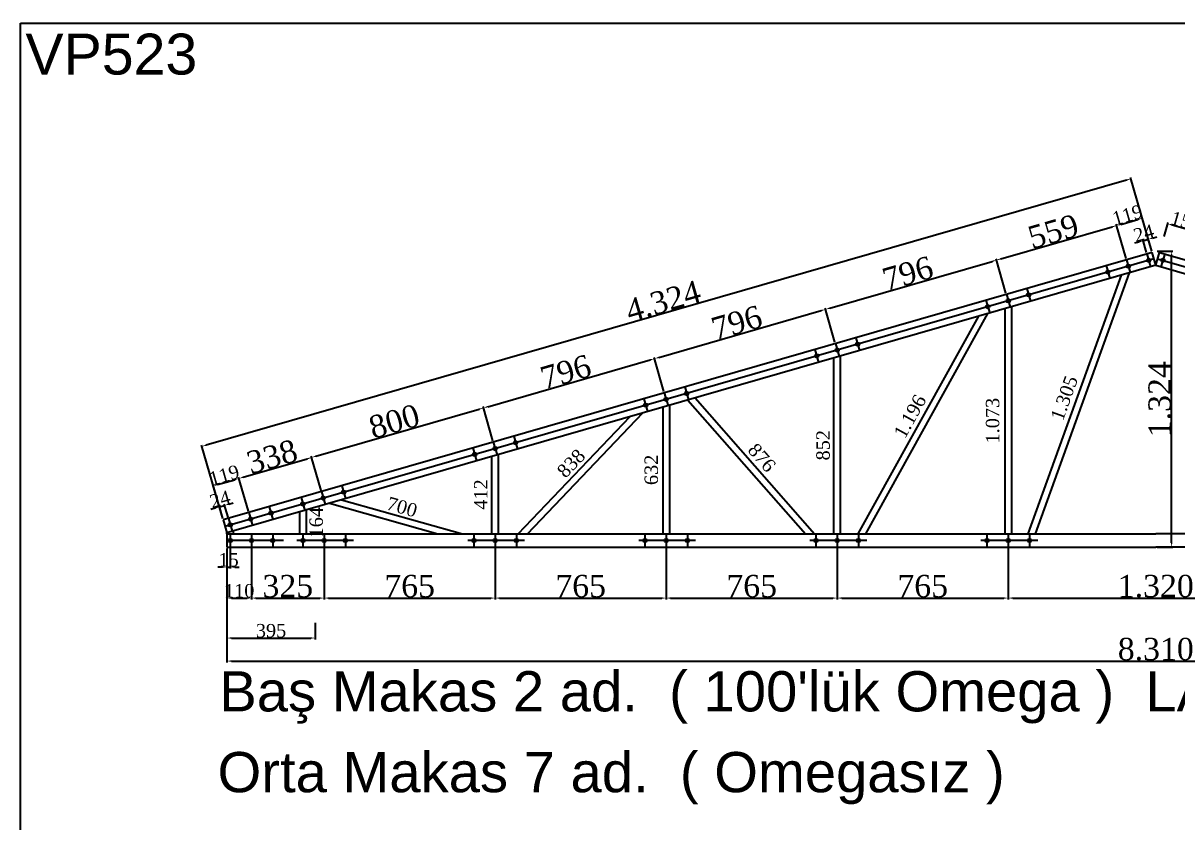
# Model space of a CAD drawing. Header units: millimetres. Extents: x 202729 to 220821, y -210537 to -202962.
# Drawn here: x 209934 to 215100, y -206958 to -203379 of the extents above; entities that cross this region are included whole.
import ezdxf

# ---------------------------------------------------------------- set-up
doc = ezdxf.new("R2010")
doc.units = ezdxf.units.MM
doc.header["$MEASUREMENT"] = 0
for name, color, linetype in [('Block1', 255, 'Continuous'), ('ZEMİN', 191, 'Continuous'), ('ÖLÇÜLENDİRME', 121, 'Continuous')]:
    doc.layers.add(name, color=color, linetype=linetype)
doc.styles.add('133', font='times.ttf')
doc.styles.get("Standard").update_dxf_attribs({"font": 'arial.ttf'})
doc.dimstyles.new('MAKAS', dxfattribs={"dimscale": 20, "dimtxt": 1.3, "dimasz": 1, "dimexe": 0.3, "dimexo": 0.3, "dimgap": 0.1, "dimtad": 1, "dimrnd": 1, "dimzin": 12, "dimdsep": 46, "dimlunit": 6, "dimtxsty": '133', "dimcen": 0.8, "dimdle": 0.0005, "dimclrd": 4, "dimclre": 6, "dimclrt": 2, "dimazin": 3, "dimtfac": 1, "dimtmove": 0, "dimatfit": 2, "dimldrblk": 'DOTSMALL', "dimfxl": 0, "dimtolj": 1, "dimtzin": 0, "dimarcsym": 0})
doc.dimstyles.new('makas 1', dxfattribs={"dimscale": 20, "dimtxt": 3, "dimasz": 1.2, "dimexe": 0.3, "dimexo": 0.3, "dimgap": 0.1, "dimtad": 1, "dimrnd": 1, "dimzin": 12, "dimdsep": 46, "dimlunit": 6, "dimtxsty": '133', "dimblk": 'NONE', "dimcen": 0.8, "dimdle": 0.0005, "dimse1": 1, "dimse2": 1, "dimsd1": 1, "dimsd2": 1, "dimclrd": 105, "dimclre": 42, "dimclrt": 2, "dimazin": 3, "dimtfac": 1, "dimtmove": 0, "dimatfit": 2, "dimldrblk": 'NONE', "dimfxl": 0, "dimtolj": 1, "dimtzin": 0, "dimarcsym": 0})

# ---------------------------------------------------------------- blocks, each defined once
blk = doc.blocks.new('*D7165')
at = {"layer": 'Defpoints', "color": 0}
for p in [(210835.6, -205537.2), (210829.2, -205602.4), (210852.5, -205595.7)]:
    blk.add_point(p, dxfattribs=at)
at = {"layer": 'ÖLÇÜLENDİRME', "color": 4, "lineweight": -2, "ltscale": 0.5}
for p, q in [((210812.3, -205543.9), (210835.6, -205537.2)), ((210854.9, -205531.7), (210874.1, -205526.2)), ((210793.1, -205549.5), (210773.9, -205555))]:
    blk.add_line(p, q, dxfattribs=at)
at = {"layer": 'ÖLÇÜLENDİRME', "color": 6, "lineweight": -2, "ltscale": 0.5}
for p, q in [((210850.8, -205589.9), (210834, -205531.5)), ((210827.5, -205596.6), (210810.7, -205538.2))]:
    blk.add_line(p, q, dxfattribs=at)
at = {"layer": 'ÖLÇÜLENDİRME', "color": 4}
for points in [[(210853.9, -205528.5), (210855.8, -205534.9), (210835.6, -205537.2)], [(210794, -205552.7), (210792.2, -205546.3), (210812.3, -205543.9)]]:
    blk.add_solid(points, dxfattribs=at)
at = {"layer": 'ÖLÇÜLENDİRME', "color": 2, "insert": (210815.1, -205509.9), "char_height": 60, "attachment_point": 5, "rotation": 16.0764, "style": '133'}
blk.add_mtext('\\A1;24', dxfattribs=at)
blk = doc.blocks.new('_DotSmall')
at = {"color": 0, "linetype": 'ByBlock', "const_width": 0.5}
blk.add_lwpolyline([(-0.0625, 0, 1), (0.0625, 0, 1)], format="xyb", close=True, dxfattribs=at)
blk = doc.blocks.new('*D7166')
at = {"layer": 'Defpoints', "color": 0}
for p in [(210899.8, -205416.7), (210943.8, -205569.4), (210829.2, -205602.4)]:
    blk.add_point(p, dxfattribs=at)
at = {"layer": 'ÖLÇÜLENDİRME', "color": 4, "lineweight": -2, "ltscale": 0.5}
blk.add_line((210804.4, -205444.2), (210880.6, -205422.3), dxfattribs=at)
at = {"layer": 'ÖLÇÜLENDİRME', "color": 6, "lineweight": -2, "ltscale": 0.5}
for p, q in [((210942.1, -205563.6), (210898.1, -205411)), ((210827.5, -205596.6), (210783.5, -205444))]:
    blk.add_line(p, q, dxfattribs=at)
at = {"layer": 'ÖLÇÜLENDİRME', "color": 4}
for points in [[(210881.5, -205425.5), (210879.6, -205419.1), (210899.8, -205416.7)], [(210803.5, -205441), (210805.3, -205447.4), (210785.2, -205449.7)]]:
    blk.add_solid(points, dxfattribs=at)
at = {"layer": 'ÖLÇÜLENDİRME', "color": 2, "insert": (210833.5, -205402), "char_height": 60, "attachment_point": 5, "rotation": 16.0764, "style": '133'}
blk.add_mtext('\\A1;119', dxfattribs=at)
blk = doc.blocks.new('*D7167')
at = {"layer": 'Defpoints', "color": 0}
for p in [(211224.8, -205323.1), (211268.8, -205475.7), (210943.8, -205569.4)]:
    blk.add_point(p, dxfattribs=at)
at = {"layer": 'ÖLÇÜLENDİRME', "color": 4, "lineweight": -2, "ltscale": 0.5}
blk.add_line((210919, -205411.2), (211205.6, -205328.6), dxfattribs=at)
at = {"layer": 'ÖLÇÜLENDİRME', "color": 6, "lineweight": -2, "ltscale": 0.5}
for p, q in [((211267.1, -205470), (211223.1, -205317.3)), ((210942.1, -205563.6), (210898.1, -205411))]:
    blk.add_line(p, q, dxfattribs=at)
at = {"layer": 'ÖLÇÜLENDİRME', "color": 4}
for points in [[(211206.5, -205331.8), (211204.6, -205325.4), (211224.8, -205323.1)], [(210918.1, -205408), (210919.9, -205414.4), (210899.8, -205416.7)]]:
    blk.add_solid(points, dxfattribs=at)
at = {"layer": 'ÖLÇÜLENDİRME', "color": 2, "insert": (211047.7, -205319.2), "char_height": 100, "attachment_point": 5, "rotation": 16.0764, "style": '133'}
blk.add_mtext('\\A1;338', dxfattribs=at)
blk = doc.blocks.new('*D7168')
at = {"layer": 'Defpoints', "color": 0}
for p in [(211993.4, -205101.1), (212037.5, -205254.2), (211268.8, -205475.7)]:
    blk.add_point(p, dxfattribs=at)
at = {"layer": 'ÖLÇÜLENDİRME', "color": 4, "lineweight": -2, "ltscale": 0.5}
blk.add_line((211243.9, -205317.1), (211974.2, -205106.7), dxfattribs=at)
at = {"layer": 'ÖLÇÜLENDİRME', "color": 6, "lineweight": -2, "ltscale": 0.5}
for p, q in [((212035.8, -205248.4), (211991.7, -205095.4)), ((211267.1, -205470), (211223, -205316.9))]:
    blk.add_line(p, q, dxfattribs=at)
at = {"layer": 'ÖLÇÜLENDİRME', "color": 4}
for points in [[(211975.1, -205109.9), (211973.2, -205103.5), (211993.4, -205101.1)], [(211243, -205313.9), (211244.8, -205320.3), (211224.7, -205322.7)]]:
    blk.add_solid(points, dxfattribs=at)
at = {"layer": 'ÖLÇÜLENDİRME', "color": 2, "insert": (211594.4, -205161.2), "char_height": 100, "attachment_point": 5, "rotation": 16.0764, "style": '133'}
blk.add_mtext('\\A1;800', dxfattribs=at)
blk = doc.blocks.new('*D7169')
at = {"layer": 'Defpoints', "color": 0}
for p in [(212758.4, -204880.7), (212802.5, -205033.7), (212037.5, -205254.2)]:
    blk.add_point(p, dxfattribs=at)
at = {"layer": 'ÖLÇÜLENDİRME', "color": 4, "lineweight": -2, "ltscale": 0.5}
blk.add_line((212012.6, -205095.6), (212739.2, -204886.2), dxfattribs=at)
at = {"layer": 'ÖLÇÜLENDİRME', "color": 6, "lineweight": -2, "ltscale": 0.5}
for p, q in [((212800.8, -205028), (212756.7, -204874.9)), ((212035.8, -205248.4), (211991.7, -205095.4))]:
    blk.add_line(p, q, dxfattribs=at)
at = {"layer": 'ÖLÇÜLENDİRME', "color": 4}
for points in [[(212740.1, -204889.4), (212738.2, -204883), (212758.4, -204880.7)], [(212011.7, -205092.4), (212013.5, -205098.8), (211993.4, -205101.1)]]:
    blk.add_solid(points, dxfattribs=at)
at = {"layer": 'ÖLÇÜLENDİRME', "color": 2, "insert": (212361.2, -204940.1), "char_height": 100, "attachment_point": 5, "rotation": 16.0764, "style": '133'}
blk.add_mtext('\\A1;796', dxfattribs=at)
blk = doc.blocks.new('*D7170')
at = {"layer": 'Defpoints', "color": 0}
for p in [(213523.4, -204660.2), (213567.5, -204813.3), (212802.5, -205033.7)]:
    blk.add_point(p, dxfattribs=at)
at = {"layer": 'ÖLÇÜLENDİRME', "color": 6, "lineweight": -2, "ltscale": 0.5}
for p, q in [((213565.8, -204807.5), (213521.7, -204654.4)), ((212800.8, -205028), (212756.7, -204874.9))]:
    blk.add_line(p, q, dxfattribs=at)
at = {"layer": 'ÖLÇÜLENDİRME', "color": 4, "lineweight": -2, "ltscale": 0.5}
blk.add_line((212777.6, -204875.1), (213504.2, -204665.8), dxfattribs=at)
at = {"layer": 'ÖLÇÜLENDİRME', "color": 4}
for points in [[(213505.1, -204669), (213503.2, -204662.5), (213523.4, -204660.2)], [(212776.7, -204871.9), (212778.5, -204878.3), (212758.4, -204880.7)]]:
    blk.add_solid(points, dxfattribs=at)
at = {"layer": 'ÖLÇÜLENDİRME', "color": 2, "insert": (213126.2, -204719.6), "char_height": 100, "attachment_point": 5, "rotation": 16.0764, "style": '133'}
blk.add_mtext('\\A1;796', dxfattribs=at)
blk = doc.blocks.new('*D7171')
at = {"layer": 'Defpoints', "color": 0}
for p in [(214288.4, -204439.7), (214332.5, -204592.8), (213567.5, -204813.3)]:
    blk.add_point(p, dxfattribs=at)
at = {"layer": 'ÖLÇÜLENDİRME', "color": 4, "lineweight": -2, "ltscale": 0.5}
blk.add_line((213542.6, -204654.7), (214269.2, -204445.3), dxfattribs=at)
at = {"layer": 'ÖLÇÜLENDİRME', "color": 6, "lineweight": -2, "ltscale": 0.5}
for p, q in [((214330.8, -204587), (214286.7, -204434)), ((213565.8, -204807.5), (213521.7, -204654.4))]:
    blk.add_line(p, q, dxfattribs=at)
at = {"layer": 'ÖLÇÜLENDİRME', "color": 4}
for points in [[(214270.1, -204448.5), (214268.2, -204442.1), (214288.4, -204439.7)], [(213541.7, -204651.5), (213543.5, -204657.9), (213523.4, -204660.2)]]:
    blk.add_solid(points, dxfattribs=at)
at = {"layer": 'ÖLÇÜLENDİRME', "color": 2, "insert": (213891.2, -204499.1), "char_height": 100, "attachment_point": 5, "rotation": 16.0764, "style": '133'}
blk.add_mtext('\\A1;796', dxfattribs=at)
blk = doc.blocks.new('*D7172')
at = {"layer": 'Defpoints', "color": 0}
for p in [(214825.5, -204285), (214869.6, -204438), (214332.5, -204592.8)]:
    blk.add_point(p, dxfattribs=at)
at = {"layer": 'ÖLÇÜLENDİRME', "color": 4, "lineweight": -2, "ltscale": 0.5}
blk.add_line((214307.6, -204434.2), (214806.3, -204290.5), dxfattribs=at)
at = {"layer": 'ÖLÇÜLENDİRME', "color": 6, "lineweight": -2, "ltscale": 0.5}
for p, q in [((214867.9, -204432.2), (214823.8, -204279.2)), ((214330.8, -204587), (214286.7, -204434))]:
    blk.add_line(p, q, dxfattribs=at)
at = {"layer": 'ÖLÇÜLENDİRME', "color": 4}
for points in [[(214807.2, -204293.7), (214805.3, -204287.3), (214825.5, -204285)], [(214306.7, -204431), (214308.5, -204437.4), (214288.4, -204439.7)]]:
    blk.add_solid(points, dxfattribs=at)
at = {"layer": 'ÖLÇÜLENDİRME', "color": 2, "insert": (214542.3, -204311.5), "char_height": 100, "attachment_point": 5, "rotation": 16.0764, "style": '133'}
blk.add_mtext('\\A1;559', dxfattribs=at)
blk = doc.blocks.new('*D7173')
at = {"layer": 'Defpoints', "color": 0}
for p in [(214940.2, -204252.3), (214869.6, -204438), (214984.2, -204405)]:
    blk.add_point(p, dxfattribs=at)
at = {"layer": 'ÖLÇÜLENDİRME', "color": 6, "lineweight": -2, "ltscale": 0.5}
for p, q in [((214867.9, -204432.2), (214823.9, -204279.6)), ((214982.5, -204399.2), (214938.5, -204246.6))]:
    blk.add_line(p, q, dxfattribs=at)
at = {"layer": 'ÖLÇÜLENDİRME', "color": 4, "lineweight": -2, "ltscale": 0.5}
blk.add_line((214844.8, -204279.8), (214921, -204257.9), dxfattribs=at)
at = {"layer": 'ÖLÇÜLENDİRME', "color": 4}
for points in [[(214843.9, -204276.6), (214845.7, -204283), (214825.6, -204285.3)], [(214921.9, -204261.1), (214920, -204254.7), (214940.2, -204252.3)]]:
    blk.add_solid(points, dxfattribs=at)
at = {"layer": 'ÖLÇÜLENDİRME', "color": 2, "insert": (214873.9, -204237.6), "char_height": 60, "attachment_point": 5, "rotation": 16.0764, "style": '133'}
blk.add_mtext('\\A1;119', dxfattribs=at)
blk = doc.blocks.new('*D7174')
at = {"layer": 'Defpoints', "color": 0}
for p in [(214967.3, -204346.5), (214960.9, -204411.7), (214984.2, -204405)]:
    blk.add_point(p, dxfattribs=at)
at = {"layer": 'ÖLÇÜLENDİRME', "color": 6, "lineweight": -2, "ltscale": 0.5}
for p, q in [((214959.2, -204405.9), (214942.4, -204347.5)), ((214982.5, -204399.2), (214965.7, -204340.8))]:
    blk.add_line(p, q, dxfattribs=at)
at = {"layer": 'ÖLÇÜLENDİRME', "color": 4, "lineweight": -2, "ltscale": 0.5}
for p, q in [((214944, -204353.2), (214967.3, -204346.5)), ((214986.5, -204341), (215005.8, -204335.4)), ((214924.8, -204358.8), (214905.6, -204364.3))]:
    blk.add_line(p, q, dxfattribs=at)
at = {"layer": 'ÖLÇÜLENDİRME', "color": 4}
for points in [[(214985.6, -204337.8), (214987.5, -204344.2), (214967.3, -204346.5)], [(214925.7, -204362), (214923.9, -204355.6), (214944, -204353.2)]]:
    blk.add_solid(points, dxfattribs=at)
at = {"layer": 'ÖLÇÜLENDİRME', "color": 2, "insert": (214946.8, -204319.2), "char_height": 60, "attachment_point": 5, "rotation": 16.0764, "style": '133'}
blk.add_mtext('\\A1;24', dxfattribs=at)
blk = doc.blocks.new('*D7175')
at = {"layer": 'Defpoints', "color": 0}
for p in [(214984.2, -204405), (210734.3, -205273.3), (210829.2, -205602.4)]:
    blk.add_point(p, dxfattribs=at)
at = {"layer": 'ÖLÇÜLENDİRME', "color": 4, "lineweight": -2, "ltscale": 0.5}
blk.add_line((214870.1, -204081.4), (210753.5, -205267.8), dxfattribs=at)
at = {"layer": 'ÖLÇÜLENDİRME', "color": 6, "lineweight": -2, "ltscale": 0.5}
for p, q in [((214982.5, -204399.2), (214887.7, -204070.1)), ((210827.5, -205596.6), (210732.7, -205267.5))]:
    blk.add_line(p, q, dxfattribs=at)
at = {"layer": 'ÖLÇÜLENDİRME', "color": 4}
for points in [[(214871, -204084.6), (214869.2, -204078.2), (214889.3, -204075.9)], [(210752.6, -205264.6), (210754.5, -205271), (210734.3, -205273.3)]]:
    blk.add_solid(points, dxfattribs=at)
at = {"layer": 'ÖLÇÜLENDİRME', "color": 2, "insert": (212797.2, -204623.8), "char_height": 100, "attachment_point": 5, "rotation": 16.0764, "style": '133'}
blk.add_mtext('\\A1;4.324', dxfattribs=at)
blk = doc.blocks.new('*D7176')
at = {"layer": 'Defpoints', "color": 0}
for p in [(210845.8, -205724.5), (210860.8, -205724.5), (210860.8, -205813.5)]:
    blk.add_point(p, dxfattribs=at)
at = {"layer": 'ÖLÇÜLENDİRME', "color": 6, "lineweight": -2, "ltscale": 0.5}
for p, q in [((210845.8, -205730.5), (210845.8, -205819.5)), ((210860.8, -205730.5), (210860.8, -205819.5))]:
    blk.add_line(p, q, dxfattribs=at)
at = {"layer": 'ÖLÇÜLENDİRME', "color": 4, "lineweight": -2, "ltscale": 0.5}
for p, q in [((210825.8, -205813.5), (210805.8, -205813.5)), ((210845.8, -205813.5), (210860.8, -205813.5)), ((210880.8, -205813.5), (210900.8, -205813.5))]:
    blk.add_line(p, q, dxfattribs=at)
at = {"layer": 'ÖLÇÜLENDİRME', "color": 4}
for points in [[(210825.8, -205816.8), (210825.8, -205810.2), (210845.8, -205813.5)], [(210880.8, -205810.2), (210880.8, -205816.8), (210860.8, -205813.5)]]:
    blk.add_solid(points, dxfattribs=at)
at = {"layer": 'ÖLÇÜLENDİRME', "color": 2, "insert": (210853.3, -205781), "char_height": 60, "attachment_point": 5, "style": '133'}
blk.add_mtext('\\A1;15', dxfattribs=at)
blk = doc.blocks.new('*D7177')
at = {"layer": 'Defpoints', "color": 0}
for p in [(210845.8, -205724.5), (210955.8, -205724.5), (210955.8, -205952.1)]:
    blk.add_point(p, dxfattribs=at)
at = {"layer": 'ÖLÇÜLENDİRME', "color": 6, "lineweight": -2, "ltscale": 0.5}
for p, q in [((210845.8, -205730.5), (210845.8, -205958.1)), ((210955.8, -205730.5), (210955.8, -205958.1))]:
    blk.add_line(p, q, dxfattribs=at)
at = {"layer": 'ÖLÇÜLENDİRME', "color": 4, "lineweight": -2, "ltscale": 0.5}
blk.add_line((210865.8, -205952.1), (210935.8, -205952.1), dxfattribs=at)
at = {"layer": 'ÖLÇÜLENDİRME', "color": 4}
for points in [[(210865.8, -205948.8), (210865.8, -205955.5), (210845.8, -205952.1)], [(210935.8, -205955.5), (210935.8, -205948.8), (210955.8, -205952.1)]]:
    blk.add_solid(points, dxfattribs=at)
at = {"layer": 'ÖLÇÜLENDİRME', "color": 2, "insert": (210900.8, -205919.7), "char_height": 60, "attachment_point": 5, "style": '133'}
blk.add_mtext('\\A1;110', dxfattribs=at)
blk = doc.blocks.new('*D7178')
at = {"layer": 'Defpoints', "color": 0}
for p in [(210955.8, -205724.5), (211280.8, -205724.5), (211280.8, -205952.1)]:
    blk.add_point(p, dxfattribs=at)
at = {"layer": 'ÖLÇÜLENDİRME', "color": 6, "lineweight": -2, "ltscale": 0.5}
for p, q in [((210955.8, -205730.5), (210955.8, -205958.1)), ((211280.8, -205730.5), (211280.8, -205958.1))]:
    blk.add_line(p, q, dxfattribs=at)
at = {"layer": 'ÖLÇÜLENDİRME', "color": 4, "lineweight": -2, "ltscale": 0.5}
blk.add_line((210975.8, -205952.1), (211260.8, -205952.1), dxfattribs=at)
at = {"layer": 'ÖLÇÜLENDİRME', "color": 4}
for points in [[(210975.8, -205948.8), (210975.8, -205955.5), (210955.8, -205952.1)], [(211260.8, -205955.5), (211260.8, -205948.8), (211280.8, -205952.1)]]:
    blk.add_solid(points, dxfattribs=at)
at = {"layer": 'ÖLÇÜLENDİRME', "color": 2, "insert": (211118.3, -205899.4), "char_height": 100, "attachment_point": 5, "style": '133'}
blk.add_mtext('\\A1;325', dxfattribs=at)
blk = doc.blocks.new('*D7179')
at = {"layer": 'Defpoints', "color": 0}
for p in [(211280.8, -205724.5), (212045.8, -205724.5), (212045.8, -205952.1)]:
    blk.add_point(p, dxfattribs=at)
at = {"layer": 'ÖLÇÜLENDİRME', "color": 6, "lineweight": -2, "ltscale": 0.5}
for p, q in [((211280.8, -205730.5), (211280.8, -205958.1)), ((212045.8, -205730.5), (212045.8, -205958.1))]:
    blk.add_line(p, q, dxfattribs=at)
at = {"layer": 'ÖLÇÜLENDİRME', "color": 4, "lineweight": -2, "ltscale": 0.5}
blk.add_line((211300.8, -205952.1), (212025.8, -205952.1), dxfattribs=at)
at = {"layer": 'ÖLÇÜLENDİRME', "color": 4}
for points in [[(211300.8, -205948.8), (211300.8, -205955.5), (211280.8, -205952.1)], [(212025.8, -205955.5), (212025.8, -205948.8), (212045.8, -205952.1)]]:
    blk.add_solid(points, dxfattribs=at)
at = {"layer": 'ÖLÇÜLENDİRME', "color": 2, "insert": (211663.3, -205899.2), "char_height": 100, "attachment_point": 5, "style": '133'}
blk.add_mtext('\\A1;765', dxfattribs=at)
blk = doc.blocks.new('*D7180')
at = {"layer": 'Defpoints', "color": 0}
for p in [(212045.8, -205724.5), (212810.8, -205724.5), (212810.8, -205952.1)]:
    blk.add_point(p, dxfattribs=at)
at = {"layer": 'ÖLÇÜLENDİRME', "color": 6, "lineweight": -2, "ltscale": 0.5}
for p, q in [((212045.8, -205730.5), (212045.8, -205958.1)), ((212810.8, -205730.5), (212810.8, -205958.1))]:
    blk.add_line(p, q, dxfattribs=at)
at = {"layer": 'ÖLÇÜLENDİRME', "color": 4, "lineweight": -2, "ltscale": 0.5}
blk.add_line((212065.8, -205952.1), (212790.8, -205952.1), dxfattribs=at)
at = {"layer": 'ÖLÇÜLENDİRME', "color": 4}
for points in [[(212065.8, -205948.8), (212065.8, -205955.5), (212045.8, -205952.1)], [(212790.8, -205955.5), (212790.8, -205948.8), (212810.8, -205952.1)]]:
    blk.add_solid(points, dxfattribs=at)
at = {"layer": 'ÖLÇÜLENDİRME', "color": 2, "insert": (212428.3, -205899.2), "char_height": 100, "attachment_point": 5, "style": '133'}
blk.add_mtext('\\A1;765', dxfattribs=at)
blk = doc.blocks.new('*D7181')
at = {"layer": 'Defpoints', "color": 0}
for p in [(212810.8, -205724.5), (213575.8, -205724.5), (213575.8, -205952.1)]:
    blk.add_point(p, dxfattribs=at)
at = {"layer": 'ÖLÇÜLENDİRME', "color": 6, "lineweight": -2, "ltscale": 0.5}
for p, q in [((212810.8, -205730.5), (212810.8, -205958.1)), ((213575.8, -205730.5), (213575.8, -205958.1))]:
    blk.add_line(p, q, dxfattribs=at)
at = {"layer": 'ÖLÇÜLENDİRME', "color": 4, "lineweight": -2, "ltscale": 0.5}
blk.add_line((212830.8, -205952.1), (213555.8, -205952.1), dxfattribs=at)
at = {"layer": 'ÖLÇÜLENDİRME', "color": 4}
for points in [[(212830.8, -205948.8), (212830.8, -205955.5), (212810.8, -205952.1)], [(213555.8, -205955.5), (213555.8, -205948.8), (213575.8, -205952.1)]]:
    blk.add_solid(points, dxfattribs=at)
at = {"layer": 'ÖLÇÜLENDİRME', "color": 2, "insert": (213193.3, -205899.2), "char_height": 100, "attachment_point": 5, "style": '133'}
blk.add_mtext('\\A1;765', dxfattribs=at)
blk = doc.blocks.new('*D7182')
at = {"layer": 'Defpoints', "color": 0}
for p in [(213575.8, -205724.5), (214340.8, -205724.5), (214340.8, -205952.1)]:
    blk.add_point(p, dxfattribs=at)
at = {"layer": 'ÖLÇÜLENDİRME', "color": 6, "lineweight": -2, "ltscale": 0.5}
for p, q in [((213575.8, -205730.5), (213575.8, -205958.1)), ((214340.8, -205730.5), (214340.8, -205958.1))]:
    blk.add_line(p, q, dxfattribs=at)
at = {"layer": 'ÖLÇÜLENDİRME', "color": 4, "lineweight": -2, "ltscale": 0.5}
blk.add_line((213595.8, -205952.1), (214320.8, -205952.1), dxfattribs=at)
at = {"layer": 'ÖLÇÜLENDİRME', "color": 4}
for points in [[(213595.8, -205948.8), (213595.8, -205955.5), (213575.8, -205952.1)], [(214320.8, -205955.5), (214320.8, -205948.8), (214340.8, -205952.1)]]:
    blk.add_solid(points, dxfattribs=at)
at = {"layer": 'ÖLÇÜLENDİRME', "color": 2, "insert": (213958.3, -205899.2), "char_height": 100, "attachment_point": 5, "style": '133'}
blk.add_mtext('\\A1;765', dxfattribs=at)
blk = doc.blocks.new('*D7183')
at = {"layer": 'Defpoints', "color": 0}
for p in [(214340.8, -205724.5), (215660.8, -205730.5), (215660.8, -205952.1)]:
    blk.add_point(p, dxfattribs=at)
at = {"layer": 'ÖLÇÜLENDİRME', "color": 6, "lineweight": -2, "ltscale": 0.5}
for p, q in [((214340.8, -205730.5), (214340.8, -205958.1)), ((215660.8, -205736.5), (215660.8, -205958.1))]:
    blk.add_line(p, q, dxfattribs=at)
at = {"layer": 'ÖLÇÜLENDİRME', "color": 4, "lineweight": -2, "ltscale": 0.5}
blk.add_line((214360.8, -205952.1), (215640.8, -205952.1), dxfattribs=at)
at = {"layer": 'ÖLÇÜLENDİRME', "color": 4}
for points in [[(214360.8, -205948.8), (214360.8, -205955.5), (214340.8, -205952.1)], [(215640.8, -205955.5), (215640.8, -205948.8), (215660.8, -205952.1)]]:
    blk.add_solid(points, dxfattribs=at)
at = {"layer": 'ÖLÇÜLENDİRME', "color": 2, "insert": (215000.8, -205899.2), "char_height": 100, "attachment_point": 5, "style": '133'}
blk.add_mtext('\\A1;1.320', dxfattribs=at)
blk = doc.blocks.new('*D7184')
at = {"layer": 'Defpoints', "color": 0}
for p in [(210845.8, -206056.5), (211240.8, -206056.5), (211240.8, -206131)]:
    blk.add_point(p, dxfattribs=at)
at = {"layer": 'ÖLÇÜLENDİRME', "color": 6, "lineweight": -2, "ltscale": 0.5}
for p, q in [((210845.8, -206062.5), (210845.8, -206137)), ((211240.8, -206062.5), (211240.8, -206137))]:
    blk.add_line(p, q, dxfattribs=at)
at = {"layer": 'ÖLÇÜLENDİRME', "color": 4, "lineweight": -2, "ltscale": 0.5}
blk.add_line((210865.8, -206131), (211220.8, -206131), dxfattribs=at)
at = {"layer": 'ÖLÇÜLENDİRME', "color": 4}
for points in [[(210865.8, -206127.6), (210865.8, -206134.3), (210845.8, -206131)], [(211220.8, -206134.3), (211220.8, -206127.6), (211240.8, -206131)]]:
    blk.add_solid(points, dxfattribs=at)
at = {"layer": 'ÖLÇÜLENDİRME', "color": 2, "insert": (211043.3, -206098.4), "char_height": 60, "attachment_point": 5, "style": '133'}
blk.add_mtext('\\A1;395', dxfattribs=at)
blk = doc.blocks.new('*D7185')
at = {"layer": 'Defpoints', "color": 0}
for p in [(219155.8, -205844.3), (210845.8, -205867), (219155.8, -206234.1)]:
    blk.add_point(p, dxfattribs=at)
at = {"layer": 'ÖLÇÜLENDİRME', "color": 6, "lineweight": -2, "ltscale": 0.5}
for p, q in [((210845.8, -205873), (210845.8, -206240.1)), ((219155.8, -205850.3), (219155.8, -206240.1))]:
    blk.add_line(p, q, dxfattribs=at)
at = {"layer": 'ÖLÇÜLENDİRME', "color": 4, "lineweight": -2, "ltscale": 0.5}
blk.add_line((210865.8, -206234.1), (219135.8, -206234.1), dxfattribs=at)
at = {"layer": 'ÖLÇÜLENDİRME', "color": 4}
for points in [[(210865.8, -206230.8), (210865.8, -206237.5), (210845.8, -206234.1)], [(219135.8, -206237.5), (219135.8, -206230.8), (219155.8, -206234.1)]]:
    blk.add_solid(points, dxfattribs=at)
at = {"layer": 'ÖLÇÜLENDİRME', "color": 2, "insert": (215000.8, -206181.2), "char_height": 100, "attachment_point": 5, "style": '133'}
blk.add_mtext('\\A1;8.310', dxfattribs=at)
blk = doc.blocks.new('*D7186')
at = {"layer": 'Defpoints', "color": 0}
for p in [(211185.8, -205530.9), (211185.8, -205694.5), (211277.9, -205694.5)]:
    blk.add_point(p, dxfattribs=at)
at = {"layer": 'Block1', "color": 2, "insert": (211245.5, -205612.7), "char_height": 60, "attachment_point": 5, "rotation": 90, "style": '133'}
blk.add_mtext('\\A1;164', dxfattribs=at)
blk = doc.blocks.new('_None')
blk = doc.blocks.new('*D7187')
at = {"layer": 'Defpoints', "color": 0}
for p in [(211283.7, -205481.1), (211277.1, -205504.6), (211950.8, -205694.5)]:
    blk.add_point(p, dxfattribs=at)
at = {"layer": 'Block1', "color": 2, "insert": (211629.4, -205544.8), "char_height": 60, "attachment_point": 5, "rotation": 344.2531, "style": '133'}
blk.add_mtext('\\A1;700', dxfattribs=at)
blk = doc.blocks.new('*D7188')
at = {"layer": 'Defpoints', "color": 0}
for p in [(212013.3, -205283), (212045.8, -205283), (212045.8, -205694.5)]:
    blk.add_point(p, dxfattribs=at)
at = {"layer": 'Block1', "color": 2, "insert": (211981.3, -205488.8), "char_height": 60, "attachment_point": 5, "rotation": 90, "style": '133'}
blk.add_mtext('\\A1;412', dxfattribs=at)
blk = doc.blocks.new('*D7189')
at = {"layer": 'Defpoints', "color": 0}
for p in [(212698.6, -205068.8), (212719.5, -205088.9), (212140.8, -205694.5)]:
    blk.add_point(p, dxfattribs=at)
at = {"layer": 'Block1', "color": 2, "insert": (212385.7, -205349.3), "char_height": 60, "attachment_point": 5, "rotation": 46.3033, "style": '133'}
blk.add_mtext('\\A1;838', dxfattribs=at)
blk = doc.blocks.new('*D7190')
at = {"layer": 'Defpoints', "color": 0}
for p in [(212776.8, -205062.6), (212810.8, -205062.6), (212810.8, -205694.5)]:
    blk.add_point(p, dxfattribs=at)
at = {"layer": 'Block1', "color": 2, "insert": (212744.4, -205378.5), "char_height": 60, "attachment_point": 5, "rotation": 90, "style": '133'}
blk.add_mtext('\\A1;632', dxfattribs=at)
blk = doc.blocks.new('*D7191')
at = {"layer": 'Defpoints', "color": 0}
for p in [(212924.9, -205016.2), (212902.1, -205036.2), (213480.8, -205694.5)]:
    blk.add_point(p, dxfattribs=at)
at = {"layer": 'Block1', "color": 2, "insert": (213238.7, -205323.8), "char_height": 60, "attachment_point": 5, "rotation": 311.32, "style": '133'}
blk.add_mtext('\\A1;876', dxfattribs=at)
blk = doc.blocks.new('*D7192')
at = {"layer": 'Defpoints', "color": 0}
for p in [(213545.3, -204842.1), (213575.8, -204842.1), (213575.8, -205694.5)]:
    blk.add_point(p, dxfattribs=at)
at = {"layer": 'Block1', "color": 2, "insert": (213512.9, -205268.3), "char_height": 60, "attachment_point": 5, "rotation": 90, "style": '133'}
blk.add_mtext('\\A1;852', dxfattribs=at)
blk = doc.blocks.new('*D7193')
at = {"layer": 'Defpoints', "color": 0}
for p in [(214219.9, -204631.5), (214249.5, -204647.9), (213670.8, -205694.5)]:
    blk.add_point(p, dxfattribs=at)
at = {"layer": 'Block1', "color": 2, "insert": (213902, -205139.1), "char_height": 60, "attachment_point": 5, "rotation": 61.0595, "style": '133'}
blk.add_mtext('\\A1;1.196', dxfattribs=at)
blk = doc.blocks.new('*D7194')
at = {"layer": 'Defpoints', "color": 0}
for p in [(214303.9, -204621.6), (214340.8, -204621.6), (214340.8, -205694.5)]:
    blk.add_point(p, dxfattribs=at)
at = {"layer": 'Block1', "color": 2, "insert": (214271.3, -205158.1), "char_height": 60, "attachment_point": 5, "rotation": 90, "style": '133'}
blk.add_mtext('\\A1;1.073', dxfattribs=at)
blk = doc.blocks.new('*D7195')
at = {"layer": 'Defpoints', "color": 0}
for p in [(214843.4, -204454.4), (214877.9, -204466.8), (214435.8, -205694.5)]:
    blk.add_point(p, dxfattribs=at)
at = {"layer": 'ZEMİN', "color": 2, "insert": (214591.7, -205057.2), "char_height": 60, "attachment_point": 5, "rotation": 70.1955, "style": '133'}
blk.add_mtext('\\A1;1.305', dxfattribs=at)
blk = doc.blocks.new('*D7213')
at = {"layer": 'Defpoints', "color": 0}
for p in [(215000.8, -204400.2), (215071.7, -204400.2), (215000.8, -205724.5)]:
    blk.add_point(p, dxfattribs=at)
at = {"layer": 'ÖLÇÜLENDİRME', "color": 6, "lineweight": -2, "ltscale": 0.5}
for p, q in [((215006.8, -204400.2), (215077.7, -204400.2)), ((215006.8, -205724.5), (215077.7, -205724.5))]:
    blk.add_line(p, q, dxfattribs=at)
at = {"layer": 'ÖLÇÜLENDİRME', "color": 4, "lineweight": -2, "ltscale": 0.5}
blk.add_line((215071.7, -205704.5), (215071.7, -204420.2), dxfattribs=at)
at = {"layer": 'ÖLÇÜLENDİRME', "color": 4}
for points in [[(215075.1, -204420.2), (215068.4, -204420.2), (215071.7, -204400.2)], [(215068.4, -205704.5), (215075.1, -205704.5), (215071.7, -205724.5)]]:
    blk.add_solid(points, dxfattribs=at)
at = {"layer": 'ÖLÇÜLENDİRME', "color": 2, "insert": (215018.8, -205062.4), "char_height": 100, "attachment_point": 5, "rotation": 90, "style": '133'}
blk.add_mtext('\\A1;1.324', dxfattribs=at)
blk = doc.blocks.new('*D7215')
at = {"layer": 'Defpoints', "color": 0}
for p in [(215054.2, -204277.2), (215036, -204340.3), (215180.2, -204381.9)]:
    blk.add_point(p, dxfattribs=at)
at = {"layer": 'ÖLÇÜLENDİRME', "color": 6, "lineweight": -2, "ltscale": 0.5}
for p, q in [((215037.7, -204334.6), (215055.9, -204271.5)), ((215181.8, -204376.1), (215200, -204313))]:
    blk.add_line(p, q, dxfattribs=at)
at = {"layer": 'ÖLÇÜLENDİRME', "color": 4, "lineweight": -2, "ltscale": 0.5}
blk.add_line((215179.1, -204313.2), (215073.4, -204282.8), dxfattribs=at)
at = {"layer": 'ÖLÇÜLENDİRME', "color": 4}
for points in [[(215074.4, -204279.6), (215072.5, -204286), (215054.2, -204277.2)], [(215178.2, -204316.4), (215180.1, -204310), (215198.4, -204318.8)]]:
    blk.add_solid(points, dxfattribs=at)
at = {"layer": 'ÖLÇÜLENDİRME', "color": 2, "insert": (215135.3, -204266.8), "char_height": 60, "attachment_point": 5, "rotation": 343.9236, "style": '133'}
blk.add_mtext('\\A1;150', dxfattribs=at)

msp = doc.modelspace()

# ---------------------------------------------------------------- linework, layer by layer
at = {"color": 2}
msp.add_lwpolyline([(209922.706, -203379.081), (220819.065, -203379.081), (220819.065, -210537.41), (209922.706, -210537.41)], close=True, dxfattribs=at)
at = {"layer": 'Block1', "color": 1}
for p, q in [((214984.175, -204404.986), (210829.175, -205602.411)), ((215000.79, -204462.64), (214984.175, -204404.986)), ((215000.79, -204462.64), (215017.405, -204404.986)), ((215017.405, -204404.986), (219172.405, -205602.411)), ((215000.79, -204462.64), (210845.79, -205660.065)), ((215000.79, -204462.64), (219155.79, -205660.065)), ((214325.788, -204657.168), (214325.788, -205664.521)), ((214355.788, -204648.522), (214355.788, -205664.521)), ((213670.237, -205664.521), (214208.578, -204690.947)), ((213704.518, -205664.521), (214249.357, -204679.194)), ((213560.789, -205664.521), (213560.789, -204877.632)), ((213590.789, -205664.521), (213590.789, -204868.987)), ((212908.038, -205065.748), (213434.442, -205664.521)), ((212939.908, -205056.563), (213474.387, -205664.521)), ((212190.202, -205664.521), (212706.967, -205123.694)), ((212795.789, -205098.097), (212795.789, -205664.521)), ((212825.789, -205089.451), (212825.789, -205664.521)), ((212148.708, -205664.521), (212649.706, -205140.196)), ((212030.79, -205664.521), (212030.79, -205318.561)), ((212060.79, -205664.521), (212060.79, -205309.915)), ((211304.499, -205527.87), (211789.125, -205664.521)), ((211359.168, -205512.115), (211899.667, -205664.521)), ((211170.79, -205566.403), (211170.79, -205664.521)), ((211200.79, -205557.758), (211200.79, -205664.521)), ((210829.175, -205602.411), (210845.79, -205660.065)), ((210845.79, -205664.521), (210845.79, -205660.065)), ((210845.79, -205664.521), (215000.79, -205664.521)), ((210845.79, -205664.521), (210845.79, -205724.521)), ((210875.79, -205664.521), (210875.79, -205651.419)), ((219155.79, -205664.521), (215000.79, -205664.521)), ((210845.79, -205724.521), (215000.79, -205724.521)), ((219155.79, -205724.521), (215000.79, -205724.521))]:
    msp.add_line(p, q, dxfattribs=at)
at = {"layer": 'Block1', "color": 2}
for p, q in [((214992.483, -204433.813), (210837.483, -205631.238)), ((214869.583, -204438.01), (214886.198, -204495.664)), ((214960.867, -204411.703), (214977.483, -204469.357)), ((215009.098, -204433.813), (219164.098, -205631.238)), ((215040.713, -204411.703), (215024.098, -204469.357)), ((214778.298, -204464.318), (214794.913, -204521.971)), ((214332.481, -204592.797), (214349.096, -204650.451)), ((214423.766, -204566.49), (214440.381, -204624.144)), ((214241.196, -204619.104), (214257.811, -204676.758)), ((213567.481, -204813.262), (213584.096, -204870.915)), ((213658.766, -204786.954), (213675.381, -204844.608)), ((213476.196, -204839.569), (213492.811, -204897.223)), ((212893.766, -205007.419), (212910.382, -205065.072)), ((212711.197, -205060.033), (212727.812, -205117.687)), ((212802.482, -205033.726), (212819.097, -205091.38)), ((212037.482, -205254.19), (212054.097, -205311.844)), ((212128.767, -205227.883), (212145.382, -205285.537)), ((211946.197, -205280.498), (211962.812, -205338.151)), ((211268.767, -205475.725), (211285.383, -205533.379)), ((211360.052, -205449.418), (211376.667, -205507.071)), ((211177.483, -205502.032), (211194.098, -205559.686)), ((210943.768, -205569.387), (210960.383, -205627.041)), ((211035.053, -205543.08), (211051.668, -205600.733)), ((210852.483, -205595.694), (210869.098, -205653.348)), ((210860.79, -205664.521), (210860.79, -205724.521)), ((210955.79, -205664.521), (210955.79, -205724.521)), ((211050.79, -205664.521), (211050.79, -205724.521)), ((211185.79, -205664.521), (211185.79, -205724.521)), ((211280.79, -205664.521), (211280.79, -205724.521)), ((211375.79, -205664.521), (211375.79, -205724.521)), ((211950.79, -205664.521), (211950.79, -205724.521)), ((212045.79, -205664.521), (212045.79, -205724.521)), ((212140.79, -205664.521), (212140.79, -205724.521)), ((212715.789, -205664.521), (212715.789, -205724.521)), ((212810.789, -205664.521), (212810.789, -205724.521)), ((212905.789, -205664.521), (212905.789, -205724.521)), ((213480.789, -205664.521), (213480.789, -205724.521)), ((213575.789, -205664.521), (213575.789, -205724.521)), ((213670.789, -205664.521), (213670.789, -205724.521)), ((214245.788, -205664.521), (214245.788, -205724.521)), ((214340.788, -205664.521), (214340.788, -205724.521)), ((214435.788, -205664.521), (214435.788, -205724.521))]:
    msp.add_line(p, q, dxfattribs=at)
at = {"layer": 'Block1', "color": 1}
for centre, radius in [((214969.175, -204440.53), 8), ((214969.175, -204440.529), 4), ((215032.405, -204440.53), 8), ((215032.406, -204440.529), 4), ((214786.605, -204493.144), 8), ((214786.605, -204493.144), 4), ((214877.89, -204466.837), 8), ((214877.89, -204466.837), 4), ((214432.073, -204595.317), 8), ((214432.073, -204595.317), 4), ((214249.504, -204647.932), 8), ((214249.503, -204647.931), 4), ((214340.788, -204621.624), 8), ((214340.788, -204621.624), 4), ((213667.074, -204815.782), 8), ((213667.074, -204815.781), 4), ((213484.504, -204868.396), 8), ((213484.504, -204868.396), 4), ((213575.789, -204842.089), 8), ((213575.789, -204842.088), 4), ((212810.789, -205062.553), 8), ((212810.789, -205062.553), 4), ((212902.074, -205036.246), 8), ((212902.074, -205036.246), 4), ((212719.504, -205088.861), 8), ((212719.504, -205088.86), 4), ((212045.79, -205283.018), 8), ((212045.79, -205283.017), 4), ((212137.075, -205256.71), 8), ((212137.074, -205256.71), 4), ((211954.505, -205309.325), 8), ((211954.505, -205309.325), 4), ((211368.36, -205478.245), 8), ((211368.36, -205478.245), 4), ((211185.79, -205530.86), 8), ((211185.79, -205530.86), 4), ((211277.075, -205504.553), 8), ((211277.075, -205504.552), 4), ((211043.36, -205571.906), 8), ((211043.36, -205571.906), 4), ((210860.79, -205624.521), 8), ((210860.79, -205624.521), 4), ((210952.075, -205598.214), 8), ((210952.075, -205598.213), 4), ((210860.79, -205694.521), 8), ((210860.79, -205694.521), 4), ((210955.79, -205694.521), 8), ((210955.79, -205694.521), 4), ((211050.79, -205694.521), 8), ((211050.79, -205694.521), 4), ((211185.79, -205694.521), 8), ((211185.79, -205694.521), 4), ((211280.79, -205694.521), 8), ((211280.79, -205694.521), 4), ((211375.79, -205694.521), 8), ((211375.79, -205694.521), 4), ((211950.79, -205694.521), 8), ((211950.79, -205694.521), 4), ((212045.79, -205694.521), 8), ((212045.79, -205694.521), 4), ((212140.79, -205694.521), 8), ((212140.79, -205694.521), 4), ((212715.789, -205694.521), 8), ((212715.789, -205694.521), 4), ((212810.789, -205694.521), 8), ((212810.789, -205694.521), 4), ((212905.789, -205694.521), 8), ((212905.789, -205694.521), 4), ((213480.789, -205694.521), 8), ((213480.789, -205694.521), 4), ((213575.789, -205694.521), 8), ((213575.789, -205694.521), 4), ((213670.789, -205694.521), 8), ((213670.789, -205694.521), 4), ((214245.788, -205694.521), 8), ((214245.788, -205694.521), 4), ((214340.788, -205694.521), 8), ((214340.788, -205694.521), 4), ((214435.788, -205694.521), 8), ((214435.788, -205694.521), 4)]:
    msp.add_circle(centre, radius, dxfattribs=at)
at = {"layer": 'ZEMİN', "color": 1}
for p, q in [((214462.535, -205664.521), (214883.134, -204496.547)), ((214430.649, -205664.521), (214847.556, -204506.8))]:
    msp.add_line(p, q, dxfattribs=at)
at = {"layer": 'ÖLÇÜLENDİRME', "color": 2, "ltscale": 0.5}
for p, q in [((211099.575, -205694.521), (210845.79, -205694.521)), ((211412.661, -205694.521), (211158.876, -205694.521)), ((212177.661, -205694.521), (211923.876, -205694.521)), ((212942.66, -205694.521), (212688.875, -205694.521)), ((213707.66, -205694.521), (213453.875, -205694.521)), ((214472.659, -205694.521), (214218.875, -205694.521))]:
    msp.add_line(p, q, dxfattribs=at)

# ---------------------------------------------------------------- texts
at = {"layer": 'ÖLÇÜLENDİRME', "color": 2}
msp.add_text('VP523', height=183.279, dxfattribs=at).set_placement((209944.587, -203609.459))
at = {"layer": 'ÖLÇÜLENDİRME', "color": 2, "char_height": 180, "width": 11477.02618, "attachment_point": 1}
for s, insert in [("Baş Makas 2 ad.  ( 100'lük Omega )  LAMBİRİ KAPLANACAK", (210811.723, -206279.237)), ('Orta Makas 7 ad.  ( Omegasız )', (210804.055, -206640.938))]:
    msp.add_mtext(s, dxfattribs=dict(at, insert=insert))

# ---------------------------------------------------------------- dimensions: what is measured, and where the dimension line sits
at = {"layer": 'Block1', "color": 1}
for p1, p2, distance, picture, middle in [((213670.7888, -205694.5206), (214249.5034, -204647.9313), 33.8768, '*D7193', (213902.0228, -205139.0865)), ((214340.788, -205694.521), (214340.788, -204621.624), 36.912, '*D7194', (214271.335, -205158.072)), ((213575.789, -205694.521), (213575.789, -204842.088), 30.484, '*D7192', (213512.854, -205268.305)), ((213480.789, -205694.521), (212902.074, -205036.246), -30.394, '*D7191', (213238.697, -205323.83)), ((212140.79, -205694.521), (212719.504, -205088.86), 28.966, '*D7189', (212385.742, -205349.261)), ((212810.789, -205694.521), (212810.789, -205062.553), 33.98, '*D7190', (212744.359, -205378.537)), ((212045.79, -205694.521), (212045.79, -205283.018), 32.527, '*D7188', (211981.323, -205488.769)), ((211950.79, -205694.521), (211277.075, -205504.552), -24.381, '*D7187', (211629.38, -205544.751)), ((211185.79, -205530.859), (211185.79, -205694.521), 92.118, '*D7186', (211245.458, -205612.69))]:
    dim = msp.add_aligned_dim(p1=p1, p2=p2, distance=distance, dimstyle='makas 1', dxfattribs=at)
    dim.commit()
    dim.dimension.update_dxf_attribs({"geometry": picture, "text_midpoint": middle})
at = {"layer": 'ZEMİN', "color": 1}
dim = msp.add_aligned_dim(p1=(214435.788, -205694.521), p2=(214877.89, -204466.837), distance=36.67, dimstyle='makas 1', override={"dimfxl": 100, "dimarcsym": 1}, dxfattribs=at)
dim.commit()
dim.dimension.update_dxf_attribs({"geometry": '*D7195', "text_midpoint": (214591.722, -205057.229)})
at = {"layer": 'ÖLÇÜLENDİRME', "color": 1, "ltscale": 0.5}
dim = msp.add_aligned_dim(p1=(214984.175, -204404.986), p2=(210829.175, -205602.411), distance=-342.509, dimstyle='MAKAS', override={"dimtxt": 5, "dimdle": 1}, dxfattribs=at)
dim.commit()
dim.dimension.update_dxf_attribs({"geometry": '*D7175', "text_midpoint": (212797.179, -204623.752)})
for base, p1, p2, angle, picture, middle, dimtype in [((214940.178, -204252.319), (214869.583, -204438.01), (214984.175, -204404.986), 196.076398, '*D7173', (214882.882, -204268.831), 160), ((214967.326, -204346.52), (214960.867, -204411.703), (214984.175, -204404.986), 16.076398, '*D7174', (214955.672, -204349.878), 161), ((210899.771, -205416.72), (210829.175, -205602.411), (210943.768, -205569.387), 16.076398, '*D7166', (210842.474, -205433.232), 161), ((210835.633, -205537.228), (210829.175, -205602.411), (210852.483, -205595.694), 16.076398, '*D7165', (210823.98, -205540.586), 161)]:
    dim = msp.add_linear_dim(base=base, p1=p1, p2=p2, angle=angle, dimstyle='MAKAS', override={"dimtxt": 3}, dxfattribs=at)
    dim.commit()
    dim.dimension.update_dxf_attribs({"geometry": picture, "text_midpoint": middle, "dimtype": dimtype})
for base, p1, p2, angle, override, picture, middle in [((214825.476, -204284.962), (214332.481, -204592.797), (214869.583, -204438.01), 196.076398, {"dimtxt": 5, "dimdle": 1}, '*D7172', (214542.276, -204311.524)), ((215054.226, -204277.221), (215180.168, -204381.885), (215036.034, -204340.347), 343.923602, {"dimtxt": 3}, '*D7215', (215135.279, -204266.809)), ((215071.739, -204400.198), (215000.79, -205724.521), (215000.79, -204400.198), 90, {"dimtxt": 5, "dimdle": 1}, '*D7213', (215018.838, -205062.359)), ((214288.374, -204439.749), (213567.481, -204813.262), (214332.481, -204592.797), 196.076398, {"dimtxt": 5, "dimdle": 1}, '*D7171', (213891.225, -204499.149)), ((213523.374, -204660.214), (212802.482, -205033.726), (213567.481, -204813.262), 196.076398, {"dimtxt": 5, "dimdle": 1}, '*D7170', (213126.225, -204719.614)), ((212758.375, -204880.678), (212037.482, -205254.19), (212802.482, -205033.726), 196.076398, {"dimtxt": 5, "dimdle": 1}, '*D7169', (212361.226, -204940.078)), ((211993.375, -205101.143), (211268.767, -205475.725), (212037.482, -205254.19), 196.076398, {"dimtxt": 5, "dimdle": 1}, '*D7168', (211594.41, -205161.222)), ((211224.77, -205323.058), (210943.768, -205569.387), (211268.767, -205475.725), 196.076398, {"dimtxt": 5, "dimdle": 1}, '*D7167', (211047.663, -205319.201))]:
    dim = msp.add_linear_dim(base=base, p1=p1, p2=p2, angle=angle, dimstyle='MAKAS', override=override, dxfattribs=at)
    dim.commit()
    dim.dimension.update_dxf_attribs({"geometry": picture, "text_midpoint": middle})
for base, p2, picture, middle in [((210860.79, -205813.498), (210860.79, -205724.521), '*D7176', (210853.29, -205813.498)), ((210955.79, -205952.142), (210955.79, -205724.521), '*D7177', (210900.79, -205952.142))]:
    dim = msp.add_linear_dim(base=base, p1=(210845.79, -205724.521), p2=p2, dimstyle='MAKAS', override={"dimtxt": 3}, dxfattribs=at)
    dim.commit()
    dim.dimension.update_dxf_attribs({"geometry": picture, "text_midpoint": middle, "dimtype": 160})
for base, p1, p2, override, picture, middle in [((211280.79, -205952.142), (210955.79, -205724.521), (211280.79, -205724.521), {"dimtxt": 5, "dimdle": 1}, '*D7178', (211118.29, -205899.391)), ((212045.79, -205952.142), (211280.79, -205724.521), (212045.79, -205724.521), {"dimtxt": 5, "dimdle": 1}, '*D7179', (211663.29, -205899.241)), ((212810.789, -205952.142), (212045.79, -205724.521), (212810.789, -205724.521), {"dimtxt": 5, "dimdle": 1}, '*D7180', (212428.29, -205899.241)), ((213575.789, -205952.142), (212810.789, -205724.521), (213575.789, -205724.521), {"dimtxt": 5, "dimdle": 1}, '*D7181', (213193.289, -205899.241)), ((214340.788, -205952.142), (213575.789, -205724.521), (214340.788, -205724.521), {"dimtxt": 5, "dimdle": 1}, '*D7182', (213958.289, -205899.241)), ((215660.792, -205952.142), (214340.788, -205724.521), (215660.792, -205730.521), {"dimtxt": 5, "dimdle": 1}, '*D7183', (215000.79, -205899.241)), ((219155.79, -206234.141), (210845.79, -205866.952), (219155.79, -205844.331), {"dimtxt": 5, "dimdle": 1}, '*D7185', (215000.79, -206181.24)), ((211240.79, -206130.979), (210845.79, -206056.547), (211240.79, -206056.547), {"dimtxt": 3}, '*D7184', (211043.29, -206098.438))]:
    dim = msp.add_linear_dim(base=base, p1=p1, p2=p2, dimstyle='MAKAS', override=override, dxfattribs=at)
    dim.commit()
    dim.dimension.update_dxf_attribs({"geometry": picture, "text_midpoint": middle})

doc.saveas('drawing.dxf')
